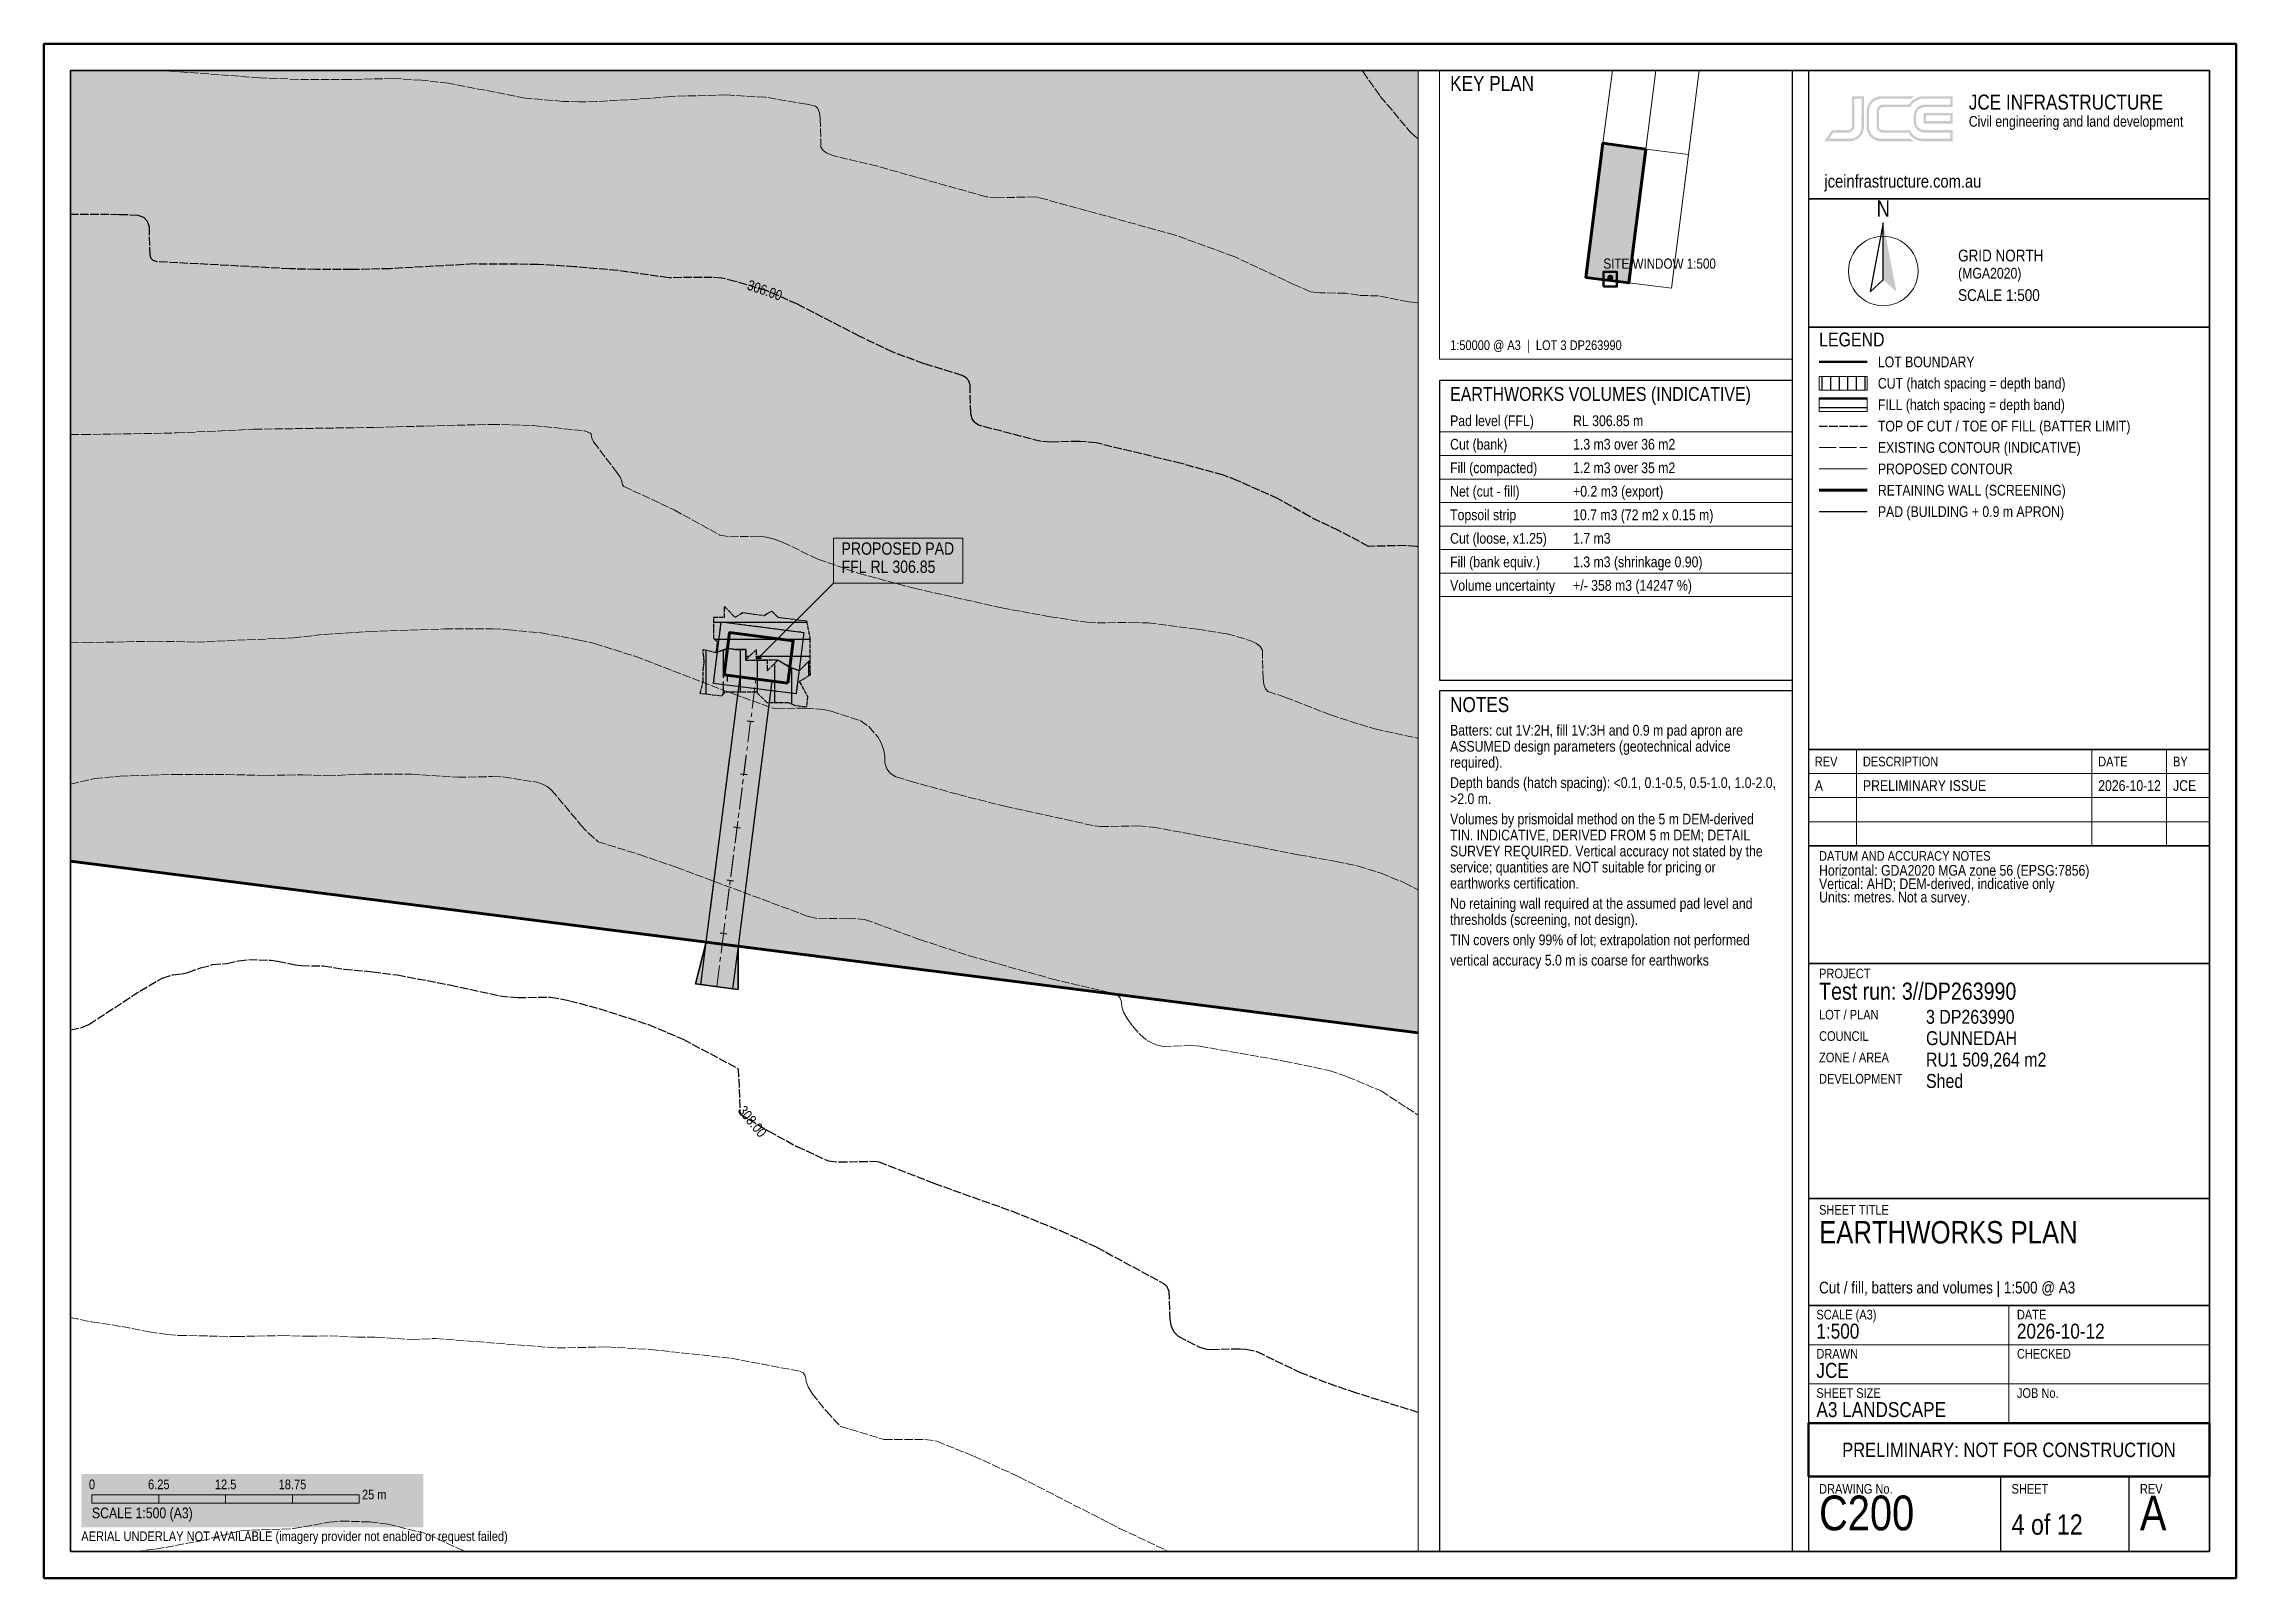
# Paper-space layout 'C200' of a CAD drawing. Header units: metres, sheet in millimetres. Extents: x 5 to 415, y 5 to 292.
# The model-space entities are those that its viewports show. They can reach past a viewport. Long polylines and large blocks are cut down to what shows.
import ezdxf
from ezdxf.enums import TextEntityAlignment as Align

# ---------------------------------------------------------------- set-up
doc = ezdxf.new("R2010")
doc.units = ezdxf.units.M
doc.header["$LTSCALE"] = 2.5
for name, pattern in [('CENTER', [5.08, 3.175, -0.635, 0.635, -0.635]), ('DASHED', [1.524, 1.27, -0.254]), ('DASHED2', [0.762, 0.635, -0.127])]:
    doc.linetypes.add(name, pattern=pattern)
for name, color, linetype, lineweight in [('A-BLDG-SLAB', 5, 'CONTINUOUS', 50), ('C-ANNO-CNTR', 8, 'CONTINUOUS', 13), ('C-ANNO-LOGO', 2, 'CONTINUOUS', 13), ('C-ANNO-NOTE', 7, 'CONTINUOUS', 18), ('C-ANNO-NRTH', 7, 'CONTINUOUS', 18), ('C-ANNO-STMP', 1, 'CONTINUOUS', 35), ('C-ANNO-TABL', 7, 'CONTINUOUS', 18), ('C-ANNO-TTLB', 7, 'CONTINUOUS', 25), ('C-ANNO-WNDW', 1, 'CONTINUOUS', 35), ('C-DRIV-CNTR', 6, 'CENTER', 18), ('C-DRIV-XOVR', 7, 'CONTINUOUS', 35), ('C-EART-BATR', 4, 'DASHED2', 25), ('C-EART-CUTT', 1, 'CONTINUOUS', 25), ('C-EART-FILL', 3, 'CONTINUOUS', 25), ('C-EART-PADD', 5, 'CONTINUOUS', 35), ('C-PROP-ADJN', 9, 'CONTINUOUS', 13), ('C-PROP-BDY', 3, 'CONTINUOUS', 50), ('C-TOPO-EXST', 8, 'DASHED', 13), ('C-TOPO-PROP', 6, 'CONTINUOUS', 18), ('C-WALL-RETN', 4, 'CONTINUOUS', 50)]:
    doc.layers.add(name, color=color, linetype=linetype, lineweight=lineweight)
doc.layers.add('C-ANNO-VPRT', color=7, linetype='CONTINUOUS', lineweight=13, plot=False)
doc.styles.add('ARIAL NARROW', font='arialn.ttf')

msp = doc.modelspace()

# ---------------------------------------------------------------- hatches: boundary and pattern name
at = {"layer": 'A-BLDG-SLAB', "true_color": 0x1a33b2}
for points in [[(227879.02, 6571856.14), (227878.38, 6571853.87), (227877.53, 6571851.68), (227876.46, 6571849.58), (227875.19, 6571847.59), (227873.73, 6571845.74), (227872.1, 6571844.04), (227870.31, 6571842.51), (227868.38, 6571841.16), (227866.33, 6571840.01), (227864.17, 6571839.07), (227861.93, 6571838.34), (227859.63, 6571837.83), (227857.29, 6571837.55), (227854.94, 6571837.5), (227852.59, 6571837.68), (227846.64, 6571838.44), (227844.32, 6571838.85), (227842.05, 6571839.49), (227839.86, 6571840.35), (227837.76, 6571841.42), (227835.77, 6571842.68), (227833.92, 6571844.14), (227832.22, 6571845.77), (227830.69, 6571847.56), (227829.34, 6571849.49), (227828.19, 6571851.55), (227827.25, 6571853.7), (227826.52, 6571855.94), (227826.01, 6571858.24), (227825.73, 6571860.58), (227825.68, 6571862.94), (227825.86, 6571865.28), (227826.37, 6571869.25), (227826.78, 6571871.57), (227827.42, 6571873.84), (227828.28, 6571876.03), (227829.34, 6571878.13), (227830.61, 6571880.12), (227832.07, 6571881.97), (227833.7, 6571883.67), (227835.49, 6571885.2), (227837.42, 6571886.55), (227839.47, 6571887.7), (227841.63, 6571888.64), (227843.87, 6571889.37), (227846.17, 6571889.88), (227848.51, 6571890.16), (227850.86, 6571890.21), (227853.21, 6571890.03), (227859.16, 6571889.27), (227861.48, 6571888.86), (227863.75, 6571888.22), (227865.94, 6571887.36), (227868.04, 6571886.29), (227870.03, 6571885.03), (227871.88, 6571883.57), (227873.58, 6571881.94), (227875.11, 6571880.15), (227876.46, 6571878.22), (227877.61, 6571876.16), (227878.56, 6571874.01), (227879.29, 6571871.77), (227879.79, 6571869.47), (227880.07, 6571867.13), (227880.12, 6571864.77), (227879.94, 6571862.43), (227879.43, 6571858.46)], [(227849.67, 6571862.25), (227850.18, 6571866.22), (227856.13, 6571865.46), (227855.62, 6571861.49)]]:
    msp.add_hatch(color=7, dxfattribs=at).paths.add_polyline_path(points)
at = {"layer": 'A-BLDG-SLAB', "true_color": 0xc7d6ff, "transparency": 33554623}
msp.add_hatch(color=7, dxfattribs=at).paths.add_polyline_path([(227849.67, 6571862.25), (227850.18, 6571866.22), (227856.13, 6571865.46), (227855.62, 6571861.49)])
msp.add_hatch(color=7, dxfattribs=at).paths.add_polyline_path([(227849.67, 6571862.25), (227850.18, 6571866.22), (227856.13, 6571865.46), (227855.62, 6571861.49)])
at = {"layer": 'C-DRIV-XOVR', "true_color": 0xdbdbdb, "transparency": 33554610}
for points in [[(227851.16, 6571862.06), (227854.14, 6571861.68), (227850.98, 6571836.88), (227850.47, 6571832.91), (227847.49, 6571833.29), (227848, 6571837.26)], [(227851.16, 6571862.06), (227854.14, 6571861.68), (227850.98, 6571836.88), (227850.47, 6571832.91), (227847.49, 6571833.29), (227848, 6571837.26)], [(227850.24, 6571854.81), (227853.26, 6571854.81), (227851.39, 6571840.11), (227848.36, 6571840.11)]]:
    msp.add_hatch(color=7, dxfattribs=at).paths.add_polyline_path(points)
at = {"layer": 'C-DRIV-XOVR', "true_color": 0xbfbfbf, "transparency": 33554572}
msp.add_hatch(color=7, dxfattribs=at).paths.add_polyline_path([(227850.97, 6571832.85), (227847, 6571833.36), (227848, 6571837.26), (227850.98, 6571836.88)])
msp.add_hatch(color=7, dxfattribs=at).paths.add_polyline_path([(227850.97, 6571832.85), (227847, 6571833.36), (227848, 6571837.26), (227850.98, 6571836.88)])
at = {"layer": 'C-EART-CUTT', "true_color": 0xd9261a}
h = msp.add_hatch(dxfattribs=at)
h.set_pattern_fill('ANSI31', scale=0.5039370079, angle=45)
h.paths.add_polyline_path([(227847.7, 6571862.65), (227847.81, 6571863.49), (227847.7, 6571864.65), (227848.93, 6571864.36), (227849.99, 6571864.73), (227850.7, 6571864.65), (227851.7, 6571864.65), (227851.7, 6571863.65), (227852.7, 6571863.65), (227853.7, 6571863.65), (227853.7, 6571862.65), (227854.7, 6571863.65), (227855.81, 6571862.98), (227856.7, 6571862.65), (227857.7, 6571863.65), (227857.7, 6571862.65), (227857.73, 6571862.23), (227856.7, 6571861.65), (227857.48, 6571860.25), (227857.36, 6571859.25), (227856.36, 6571859.38), (227855.7, 6571859.65), (227854.7, 6571859.65), (227853.7, 6571859.65), (227852.7, 6571860.65), (227851.7, 6571860.65), (227850.7, 6571860.65), (227849.7, 6571860.65), (227849.42, 6571860.27), (227848.43, 6571860.39), (227847.44, 6571860.52), (227847.7, 6571861.65)])
h.paths.add_polyline_path([(227850.7, 6571861.65), (227850.17, 6571862.19), (227848.7, 6571861.65), (227849.7, 6571861.65)], flags=16)
h = msp.add_hatch(dxfattribs=at)
h.set_pattern_fill('ANSI31', scale=0.3779527559, angle=45)
h.paths.add_polyline_path([(227850.17, 6571862.19), (227850.7, 6571861.65), (227849.7, 6571861.65), (227848.7, 6571861.65)])
at = {"layer": 'C-EART-FILL', "true_color": 0x1a9933}
h = msp.add_hatch(dxfattribs=at)
h.set_pattern_fill('ANSI31', scale=0.5039370079, angle=-45)
h.paths.add_polyline_path([(227848.7, 6571867.65), (227849.7, 6571867.65), (227849.7, 6571868.65), (227850.7, 6571867.65), (227851.42, 6571868.08), (227852.41, 6571867.95), (227853.41, 6571867.82), (227854.12, 6571868.23), (227854.7, 6571867.65), (227855.39, 6571867.57), (227856.38, 6571867.44), (227857.37, 6571867.32), (227857.7, 6571865.65), (227857.7, 6571864.65), (227857.7, 6571863.65), (227856.7, 6571862.65), (227855.81, 6571862.98), (227854.7, 6571863.65), (227853.7, 6571863.65), (227852.7, 6571863.65), (227852.7, 6571864.65), (227851.7, 6571863.65), (227851.7, 6571864.65), (227850.7, 6571864.65), (227849.99, 6571864.73), (227848.93, 6571864.36), (227849.06, 6571865.35), (227848.7, 6571865.65), (227848.7, 6571866.65)])
at = {"layer": 'C-PROP-BDY', "true_color": 0xffe633, "transparency": 33554521}
msp.add_hatch(color=7, dxfattribs=at).paths.add_polyline_path([(228025.27, 6571814.67), (227673.7, 6571859.47), (227625.75, 6571865.58), (227784.61, 6573120), (228184.96, 6573064.69)])
at = {"layer": 'C-PROP-BDY', "true_color": 0xe6f5e0}
msp.add_hatch(color=7, dxfattribs=at).paths.add_polyline_path([(228025.27, 6571814.67), (227673.7, 6571859.47), (227625.75, 6571865.58), (227784.61, 6573120), (228184.96, 6573064.69)])

# ---------------------------------------------------------------- linework, layer by layer
at = {"layer": 'A-BLDG-SLAB', "lineweight": 60, "true_color": 0x14339e}
msp.add_lwpolyline([(227855.62, 6571861.49), (227849.67, 6571862.25), (227850.18, 6571866.22), (227856.13, 6571865.46)], close=True, dxfattribs=at)
at = {"layer": 'C-DRIV-CNTR', "lineweight": 13}
for points in [[(227848.98, 6571833.1), (227849.49, 6571837.07), (227852.65, 6571861.87)], [(227849.9, 6571840.31), (227851.72, 6571854.61)]]:
    msp.add_lwpolyline(points, dxfattribs=at)
at = {"layer": 'C-DRIV-CNTR', "linetype": 'CONTINUOUS', "lineweight": 25}
for points in [[(227852.46, 6571857.86), (227851.83, 6571857.94)], [(227851.83, 6571852.9), (227851.19, 6571852.98)], [(227851.2, 6571847.94), (227850.56, 6571848.02)], [(227850.56, 6571842.98), (227849.93, 6571843.06)], [(227849.93, 6571838.02), (227849.3, 6571838.1)], [(227849.3, 6571833.06), (227848.67, 6571833.14)]]:
    msp.add_lwpolyline(points, dxfattribs=at)
at = {"layer": 'C-DRIV-XOVR', "lineweight": 30}
msp.add_lwpolyline([(227848, 6571837.26), (227851.16, 6571862.06), (227854.14, 6571861.68), (227850.98, 6571836.88), (227850.47, 6571832.91), (227847.49, 6571833.29)], close=True, dxfattribs=at)
for points in [[(227848.39, 6571840.31), (227850.21, 6571854.61)], [(227853.23, 6571854.61), (227851.41, 6571840.31)]]:
    msp.add_lwpolyline(points, dxfattribs=at)
at = {"layer": 'C-DRIV-XOVR', "lineweight": 35}
msp.add_lwpolyline([(227850.98, 6571836.88), (227848, 6571837.26), (227847, 6571833.36), (227850.97, 6571832.85)], close=True, dxfattribs=at)
at = {"layer": 'C-EART-BATR', "lineweight": 25}
for points in [[(227848.7, 6571866.65), (227848.7, 6571867.65), (227849.7, 6571867.65), (227849.7, 6571868.65), (227850.7, 6571867.65), (227851.42, 6571868.08), (227852.41, 6571867.95), (227853.41, 6571867.82), (227854.12, 6571868.23), (227854.7, 6571867.65), (227855.39, 6571867.57), (227856.38, 6571867.44), (227857.37, 6571867.32), (227857.7, 6571865.65), (227857.7, 6571864.65), (227857.7, 6571863.65), (227856.7, 6571862.65), (227855.81, 6571862.98), (227854.7, 6571863.65), (227853.7, 6571863.65), (227852.7, 6571863.65), (227852.7, 6571864.65), (227851.7, 6571863.65), (227851.7, 6571864.65), (227850.7, 6571864.65), (227849.99, 6571864.73), (227848.93, 6571864.36), (227849.06, 6571865.35), (227848.7, 6571865.65)], [(227847.7, 6571862.65), (227847.81, 6571863.49), (227847.7, 6571864.65), (227848.93, 6571864.36), (227849.99, 6571864.73), (227850.7, 6571864.65), (227851.7, 6571864.65), (227851.7, 6571863.65), (227852.7, 6571863.65), (227853.7, 6571863.65), (227853.7, 6571862.65), (227854.7, 6571863.65), (227855.81, 6571862.98), (227856.7, 6571862.65), (227857.7, 6571863.65), (227857.7, 6571862.65), (227857.73, 6571862.23), (227856.7, 6571861.65), (227857.48, 6571860.25), (227857.36, 6571859.25), (227856.36, 6571859.38), (227855.7, 6571859.65), (227854.7, 6571859.65), (227853.7, 6571859.65), (227852.7, 6571860.65), (227851.7, 6571860.65), (227850.7, 6571860.65), (227849.7, 6571860.65), (227849.42, 6571860.27), (227848.43, 6571860.39), (227847.44, 6571860.52), (227847.7, 6571861.65)]]:
    msp.add_lwpolyline(points, close=True, dxfattribs=at)
at = {"layer": 'C-EART-PADD', "linetype": 'DASHED2', "lineweight": 20, "true_color": 0x14339e}
msp.add_lwpolyline([(227856.4, 6571860.49), (227848.67, 6571861.47), (227849.4, 6571867.22), (227857.14, 6571866.24)], close=True, dxfattribs=at)
at = {"layer": 'C-EART-PADD', "lineweight": 30, "true_color": 0x14339e}
msp.add_lwpolyline([(227856.4, 6571860.49), (227848.67, 6571861.47), (227849.4, 6571867.22), (227857.14, 6571866.24)], close=True, dxfattribs=at)
at = {"layer": 'C-PROP-ADJN', "lineweight": 9, "true_color": 0x737373}
for points in [[(227891.49, 6573950.14), (227784.61, 6573120), (228184.96, 6573064.69), (228298.08, 6573950.14)], [(228298.08, 6573950.14), (228184.96, 6573064.69), (228584.43, 6573013.67), (228704.04, 6573950.14)]]:
    msp.add_lwpolyline(points, dxfattribs=at)
at = {"layer": 'C-PROP-ADJN', "lineweight": 9, "true_color": 0x4c4c4c}
for points in [[(227882.02, 6573876.61), (227784.61, 6573120), (228184.96, 6573064.69), (228288.69, 6573876.61)], [(228288.69, 6573876.61), (228184.96, 6573064.69), (228584.43, 6573013.67), (228694.65, 6573876.61)]]:
    msp.add_lwpolyline(points, dxfattribs=at)
msp.add_lwpolyline([(228584.43, 6573013.67), (228184.96, 6573064.69), (228025.27, 6571814.67), (228424.78, 6571763.77)], close=True, dxfattribs=at)
at = {"layer": 'C-PROP-BDY', "lineweight": 60}
msp.add_lwpolyline([(228184.96, 6573064.69), (227784.61, 6573120), (227625.75, 6571865.58), (227673.7, 6571859.47), (228025.27, 6571814.67)], close=True, dxfattribs=at)
at = {"layer": 'C-PROP-BDY', "lineweight": 35}
msp.add_lwpolyline([(228184.96, 6573064.69), (227784.61, 6573120), (227625.75, 6571865.58), (227673.7, 6571859.47), (228025.27, 6571814.67)], close=True, dxfattribs=at)
at = {"layer": 'C-PROP-BDY', "lineweight": 50}
for points in [[(227787.06, 6571845.03), (227916.06, 6571828.59)], [(227824.77, 6571840.22), (227876.37, 6571833.65)]]:
    msp.add_lwpolyline(points, dxfattribs=at)
at = {"layer": 'C-TOPO-EXST', "lineweight": 13, "true_color": 0x808080}
for points in [[(227916.06, 6571897.05), (227914.51, 6571897.06), (227913.66, 6571897.15), (227910.87, 6571897.7), (227909.03, 6571897.76), (227907.8, 6571897.96), (227905.36, 6571897.99), (227904.5, 6571898.1), (227903.02, 6571898.74), (227897.37, 6571901.38), (227891.87, 6571903.39), (227879.09, 6571906.91), (227878.76, 6571906.96), (227875.27, 6571906.89), (227874.16, 6571906.98), (227864, 6571909.83), (227859.83, 6571910.84), (227859.28, 6571911.05), (227858.92, 6571911.31), (227858.73, 6571911.62), (227858.66, 6571914.29), (227858.58, 6571914.84), (227858.43, 6571915.23), (227858.21, 6571915.46), (227857.38, 6571915.64), (227853.52, 6571916.29), (227849.9, 6571916.5), (227844.76, 6571916.37), (227842.57, 6571916.17), (227837.73, 6571915.88), (227836.14, 6571915.85), (227834.61, 6571915.9), (227831.06, 6571916.2), (227823.91, 6571917.6), (227821.39, 6571917.88), (227818.7, 6571918.04), (227814.65, 6571917.95), (227809.84, 6571917.96), (227806.23, 6571918.1), (227793.09, 6571919.1), (227787.21, 6571919.43)], [(227903.39, 6571920.28), (227904.1, 6571919.88), (227904.51, 6571919.75), (227907.43, 6571919.79), (227908.16, 6571919.61), (227908.83, 6571919.23), (227909.42, 6571918.65), (227911.03, 6571916.37), (227913.83, 6571913.05), (227914.26, 6571912.64), (227915.48, 6571911.64), (227916.06, 6571911.25)], [(227787.06, 6571884.74), (227789.66, 6571884.73), (227798.47, 6571884.89), (227805.71, 6571885.23), (227817.06, 6571885.41), (227827.89, 6571885.69), (227831.83, 6571885.58), (227836.62, 6571885.08), (227837.17, 6571884.88), (227837.25, 6571884.76), (227837.29, 6571884.41), (227837.47, 6571884.05), (227839.58, 6571881.28), (227839.94, 6571880.76), (227840.12, 6571880.39), (227840.18, 6571880.02), (227840.28, 6571879.89), (227845, 6571877.69), (227849.27, 6571875.34), (227850.21, 6571875.17), (227852.9, 6571875.23), (227853.62, 6571875.15), (227854.37, 6571874.96), (227855.14, 6571874.67), (227858.43, 6571873.09), (227862.22, 6571871.77), (227867.44, 6571870.36), (227875.63, 6571868.53), (227880.15, 6571867.7), (227883.6, 6571867.18), (227884.56, 6571867.12), (227887.79, 6571867.18), (227889.33, 6571867.12), (227893.97, 6571866.53), (227896.67, 6571866.1), (227897.59, 6571865.86), (227898.91, 6571865.46), (227899.45, 6571865.2), (227899.81, 6571864.91), (227900, 6571864.58), (227900.07, 6571861.91), (227900.15, 6571861.36), (227900.29, 6571860.96), (227900.5, 6571860.72), (227902.11, 6571860.18), (227906.37, 6571858.51), (227910.52, 6571857.2), (227914.5, 6571856.35), (227916.06, 6571856.38)], [(227787.06, 6571865.35), (227789.94, 6571865.27), (227796.53, 6571865.41), (227800.32, 6571865.33), (227809.4, 6571865.73), (227812.3, 6571866.05), (227816.49, 6571866.31), (227823.54, 6571866.56), (227828.01, 6571866.57), (227829.5, 6571866.48), (227832.57, 6571866.19), (227836.12, 6571865.52), (227837.54, 6571865.2), (227841.33, 6571864), (227850.51, 6571860.49), (227854.1, 6571859.19), (227854.58, 6571859.09), (227857.26, 6571859.16), (227858.93, 6571859.02), (227859.68, 6571858.86), (227862.38, 6571857.99), (227863.19, 6571857.43), (227864.03, 6571856.47), (227864.35, 6571855.91), (227864.57, 6571855.31), (227864.69, 6571854.68), (227864.71, 6571854.02), (227864.89, 6571853.48), (227865.23, 6571853.04), (227865.74, 6571852.73), (227867.07, 6571852.33), (227871.58, 6571851.07), (227875.93, 6571849.97), (227884.36, 6571848.13), (227884.86, 6571848.07), (227888.39, 6571848.13), (227889.75, 6571848.03), (227899.78, 6571846.16), (227903.39, 6571845.43), (227906.89, 6571844.82), (227908.96, 6571844.38), (227911.12, 6571843.72), (227913.29, 6571842.81), (227915.29, 6571841.8)], [(227787.06, 6571851.76), (227787.94, 6571851.88), (227790.8, 6571852.57), (227793.19, 6571852.78), (227798.28, 6571852.95), (227803.13, 6571852.94), (227806.88, 6571852.85), (227810.28, 6571852.92), (227812.54, 6571852.82), (227815.97, 6571852.98), (227820.45, 6571852.98), (227824.77, 6571852.68), (227827.99, 6571852.75), (227828.99, 6571852.71), (227832.17, 6571852.22), (227832.69, 6571852.05), (227833.14, 6571851.82), (227833.51, 6571851.52), (227836.28, 6571848.22), (227836.95, 6571847.48), (227837.88, 6571846.66), (227841.77, 6571845.45), (227845.19, 6571844.27), (227857.57, 6571839.66), (227858.51, 6571839.44), (227861.19, 6571839.51), (227862.81, 6571839.39), (227867.94, 6571837.52), (227872.59, 6571835.99), (227880.28, 6571833.84), (227886.17, 6571832.45), (227886.5, 6571832.27), (227886.72, 6571832.01), (227886.84, 6571831.67), (227886.85, 6571831.24), (227887.02, 6571830.72), (227887.36, 6571830.12), (227887.86, 6571829.43), (227888.53, 6571828.65), (227889.22, 6571828.07), (227889.95, 6571827.7), (227890.72, 6571827.52), (227893.4, 6571827.59), (227894.16, 6571827.53), (227902.03, 6571826.14), (227906.25, 6571825.26), (227907.91, 6571824.68), (227911.1, 6571823.35), (227916.06, 6571820.11)], [(227787.19, 6571802.45), (227790.55, 6571801.74), (227792.44, 6571801.48), (227795.9, 6571800.82), (227797.58, 6571800.57), (227798.66, 6571800.48), (227804.06, 6571800.38), (227808.3, 6571800.46), (227810.86, 6571800.41), (227812.77, 6571800.44), (227815.34, 6571800.31), (227817.14, 6571800.33), (227820.43, 6571800.08), (227822.68, 6571800.2), (227834.06, 6571799.31), (227838.72, 6571799.41), (227842.82, 6571799.17), (227850.32, 6571798.35), (227856.79, 6571797.12), (227857.05, 6571796.98), (227857.23, 6571796.78), (227857.32, 6571796.5), (227857.33, 6571796.16), (227857.53, 6571795.68), (227857.91, 6571795.06), (227859.23, 6571793.39), (227860.53, 6571791.99), (227864.62, 6571790.75), (227868.44, 6571790.76), (227869.55, 6571790.59), (227872.99, 6571789.2), (227877.24, 6571787.26), (227886.64, 6571782.44), (227891.01, 6571780.38), (227894.85, 6571778.79)], [(227787.25, 6571779.57), (227791.13, 6571779.87), (227796.5, 6571780.49), (227800.77, 6571781.28), (227804.52, 6571782.22), (227809.39, 6571782.41), (227812.78, 6571783.02), (227813.84, 6571783.12), (227816.53, 6571783.04), (227818.25, 6571782.83), (227821.96, 6571781.9), (227828.63, 6571778.78)]]:
    msp.add_lwpolyline(points, dxfattribs=at)
at = {"layer": 'C-TOPO-EXST', "lineweight": 30, "true_color": 0x808080}
for points in [[(227916.06, 6571873.72), (227914.41, 6571874.26), (227913.41, 6571874.35), (227909.93, 6571874.28), (227907.13, 6571875.77), (227904.4, 6571877.07), (227901.49, 6571878.73), (227897.7, 6571880.42), (227896.36, 6571880.94), (227892.42, 6571882.03), (227884.47, 6571883.96), (227882.9, 6571884.1), (227880.22, 6571884.03), (227879.32, 6571884.09), (227873.45, 6571885.61), (227873.1, 6571885.85), (227872.86, 6571886.21), (227872.73, 6571886.69), (227872.67, 6571889.36), (227872.54, 6571889.75), (227872.29, 6571890.05), (227871.93, 6571890.27), (227868.38, 6571891.36), (227865.45, 6571892.44), (227862.31, 6571893.95), (227856.52, 6571896.94), (227853.62, 6571898.2), (227850.72, 6571899.06), (227849.47, 6571899.37), (227848.56, 6571899.44), (227844.49, 6571899.4), (227839.72, 6571900.08), (227835.7, 6571900.43), (227832.29, 6571900.65), (227826.3, 6571900.69), (227818.44, 6571900.25), (227814.8, 6571900.16), (227811.5, 6571900.17), (227809.05, 6571900.24), (227796.55, 6571900.91), (227796.28, 6571901.01), (227796.09, 6571901.19), (227796, 6571901.47), (227795.93, 6571904.13), (227795.75, 6571904.67), (227795.4, 6571905.04), (227794.89, 6571905.24), (227793.1, 6571905.3), (227788.62, 6571905.32), (227787.06, 6571905.28)], [(227787.06, 6571828.84), (227788.4, 6571829.04), (227789.6, 6571829.28), (227790.27, 6571829.57), (227795.05, 6571832.69), (227797.13, 6571833.91), (227798.13, 6571834.22), (227799, 6571834.3), (227799.52, 6571834.43), (227800.72, 6571834.85), (227801.83, 6571835.16), (227803.17, 6571835.27), (227804.27, 6571835.52), (227805.24, 6571835.64), (227807.29, 6571835.58), (227807.92, 6571835.5), (227809.58, 6571835.13), (227810.12, 6571835.07), (227812.2, 6571835.04), (227814.13, 6571834.73), (227816.79, 6571834.5), (227819.09, 6571834.2), (227824.03, 6571833.26), (227828.7, 6571832.24), (227830.38, 6571832.08), (227833.43, 6571832.13), (227835.2, 6571831.79), (227837.97, 6571831.05), (227842.6, 6571829.56), (227845.84, 6571828.18), (227851, 6571825.43), (227851.16, 6571821.19), (227853.8, 6571819.62), (227856.46, 6571818.16), (227859.41, 6571816.81), (227860.4, 6571816.71), (227863.87, 6571816.77), (227864.13, 6571816.72), (227869.28, 6571814.72), (227876.55, 6571812.12), (227881.15, 6571810.27), (227884.5, 6571808.74), (227890.82, 6571805.31), (227891.04, 6571805.11), (227891.27, 6571804.63), (227891.34, 6571801.96), (227891.48, 6571801.31), (227891.75, 6571800.79), (227892.14, 6571800.41), (227894.12, 6571799.38), (227894.8, 6571799.2), (227895.19, 6571799.17), (227897.87, 6571799.24), (227898.46, 6571799.2), (227899.49, 6571798.97), (227903.48, 6571797.05), (227906.19, 6571796.01), (227908.33, 6571795.26), (227916.06, 6571792.83)]]:
    msp.add_lwpolyline(points, dxfattribs=at)

psp = doc.layouts.new('C200')

# ---------------------------------------------------------------- hatches: boundary and pattern name
at = {"layer": 'C-ANNO-LOGO', "true_color": 0xc79929}
h = psp.add_hatch(color=7, dxfattribs=at)
h.paths.add_polyline_path([(345.37, 282.21), (343.18, 282.21), (343.18, 276.57), (343.12, 276.31), (342.96, 276.08), (342.68, 275.9), (342.43, 275.85), (340.09, 275.86), (339.88, 275.84), (339.43, 275.86), (338.08, 273.92), (338.02, 273.79), (342.91, 273.78), (343.14, 273.81), (343.49, 273.89), (344.02, 274.11), (344.42, 274.38), (344.68, 274.64), (344.94, 274.95), (345.18, 275.38), (345.28, 275.7), (345.38, 276.15)])
h.paths.add_polyline_path([(344.92, 281.76), (344.95, 281.7), (344.92, 276.05), (344.76, 275.53), (344.47, 275.07), (344.11, 274.71), (343.76, 274.49), (343.43, 274.35), (343.03, 274.26), (342.68, 274.24), (342.32, 274.26), (342.04, 274.24), (338.88, 274.25), (338.87, 274.28), (339.65, 275.39), (342.56, 275.39), (342.97, 275.53), (343.19, 275.69), (343.36, 275.87), (343.49, 276.09), (343.59, 276.39), (343.6, 281.73), (343.63, 281.76)], flags=16)
psp.add_hatch(color=7, dxfattribs=at).paths.add_polyline_path([(346.68, 281.33), (346.34, 280.89), (346.16, 280.55), (346.02, 280.18), (345.94, 279.82), (345.92, 279.59), (345.92, 276.15), (346.02, 275.66), (346.21, 275.19), (346.49, 274.76), (346.76, 274.48), (347.07, 274.23), (347.45, 274.02), (347.78, 273.89), (348.19, 273.81), (348.48, 273.78), (354.69, 273.79), (354.67, 273.84), (354.4, 273.99), (354.08, 274.25), (348.52, 274.24), (348.15, 274.29), (347.69, 274.42), (347.23, 274.68), (346.87, 275.01), (346.65, 275.3), (346.48, 275.63), (346.36, 276.16), (346.36, 279.65), (346.39, 279.89), (346.53, 280.31), (346.71, 280.65), (346.86, 280.87), (347.18, 281.18), (347.47, 281.39), (347.99, 281.64), (348.48, 281.75), (349.01, 281.76), (354.24, 281.75), (354.67, 282.07), (354.85, 282.16), (354.86, 282.21), (348.44, 282.21), (348.09, 282.14), (347.58, 281.96), (347.07, 281.68)])
h = psp.add_hatch(color=7, dxfattribs=at)
h.paths.add_polyline_path([(361.99, 282.19), (356.38, 282.21), (356.16, 282.18), (355.84, 282.12), (355.35, 281.96), (354.82, 281.68), (354.49, 281.44), (354.19, 281.14), (353.82, 280.66), (353.39, 280.64), (348.98, 280.65), (348.8, 280.64), (348.54, 280.55), (348.23, 280.37), (348.03, 280.17), (347.86, 279.89), (347.79, 279.65), (347.79, 276.36), (347.88, 276.07), (348.01, 275.86), (348.18, 275.67), (348.37, 275.53), (348.75, 275.39), (353.74, 275.37), (354.12, 274.82), (354.53, 274.43), (355.03, 274.11), (355.32, 273.98), (355.79, 273.85), (356.33, 273.78), (361.98, 273.79), (361.99, 275.84), (361.96, 275.86), (356.59, 275.86), (356.17, 275.96), (355.74, 276.19), (355.43, 276.5), (355.24, 276.84), (355.18, 277.02), (355.14, 277.23), (355.14, 278.72), (355.23, 279.11), (355.37, 279.38), (355.53, 279.61), (355.69, 279.77), (355.95, 279.95), (356.23, 280.09), (356.44, 280.15), (356.77, 280.19), (361.99, 280.19)])
h.paths.add_polyline_path([(361.56, 281.73), (361.56, 280.67), (361.54, 280.65), (356.56, 280.64), (355.99, 280.48), (355.52, 280.21), (355.14, 279.84), (354.96, 279.57), (354.8, 279.23), (354.74, 279.02), (354.69, 278.71), (354.69, 277.35), (354.74, 276.98), (354.8, 276.78), (354.96, 276.43), (355.15, 276.15), (355.42, 275.88), (355.73, 275.66), (356.08, 275.5), (356.56, 275.39), (361.49, 275.41), (361.56, 275.36), (361.56, 274.28), (361.53, 274.25), (356.66, 274.26), (356.6, 274.24), (356.13, 274.26), (355.47, 274.42), (355.06, 274.62), (354.75, 274.83), (354.29, 275.3), (354.19, 275.45), (353.99, 275.85), (348.89, 275.85), (348.66, 275.9), (348.49, 275.99), (348.35, 276.13), (348.25, 276.3), (348.22, 276.47), (348.23, 279.61), (348.28, 279.77), (348.41, 279.94), (348.68, 280.13), (348.98, 280.19), (354.05, 280.19), (354.09, 280.22), (354.22, 280.46), (354.41, 280.72), (354.78, 281.09), (354.97, 281.24), (355.29, 281.44), (355.55, 281.55), (355.93, 281.68), (356.34, 281.75), (361.54, 281.76)], flags=16)
h = psp.add_hatch(color=7, dxfattribs=at)
h.paths.add_polyline_path([(356.58, 279.08), (356.57, 277.13), (356.61, 277.09), (361.62, 277.08), (361.99, 277.1), (361.99, 279.09)])
h.paths.add_polyline_path([(357.01, 278.61), (357.08, 278.65), (361.54, 278.64), (361.56, 278.62), (361.56, 277.56), (361.54, 277.54), (357.04, 277.54), (357.01, 277.61)], flags=16)
at = {"layer": 'C-ANNO-NOTE', "true_color": 0xffffff, "transparency": 33554656}
psp.add_hatch(color=7, dxfattribs=at).paths.add_polyline_path([(152.67, 191.14), (176.89, 191.14), (176.89, 199.54), (152.67, 199.54)])
at = {"layer": 'C-ANNO-NRTH', "true_color": 0x000000}
for points in [[(349, 258.5), (351.47, 245.6), (349, 247.88)], [(14, 20.6), (26.5, 20.6), (26.5, 19), (14, 19)], [(39, 20.6), (51.5, 20.6), (51.5, 19), (39, 19)]]:
    psp.add_hatch(color=7, dxfattribs=at).paths.add_polyline_path(points)
at = {"layer": 'C-ANNO-NRTH', "true_color": 0xffffff, "transparency": 33554636}
psp.add_hatch(color=7, dxfattribs=at).paths.add_polyline_path([(12, 24.5), (76, 24.5), (76, 14.5), (12, 14.5)])
at = {"layer": 'C-EART-CUTT', "true_color": 0xd9261a}
h = psp.add_hatch(dxfattribs=at)
h.set_pattern_fill('ANSI31', scale=0.503937, angle=45)
h.paths.add_polyline_path([(337, 227.2), (346, 227.2), (346, 229.8), (337, 229.8)])
at = {"layer": 'C-EART-FILL', "true_color": 0x1a9933}
h = psp.add_hatch(dxfattribs=at)
h.set_pattern_fill('ANSI31', scale=0.503937, angle=-45)
h.paths.add_polyline_path([(337, 223.2), (346, 223.2), (346, 225.8), (337, 225.8)])

# ---------------------------------------------------------------- linework, layer by layer
at = {"layer": 'C-ANNO-NRTH', "lineweight": 25}
psp.add_lwpolyline([(349, 258.5), (346.53, 245.6), (349, 247.88)], close=True, dxfattribs=at)
at = {"layer": 'C-ANNO-NRTH', "lineweight": 18}
for points in [[(345.04, 254.66), (344.4, 254.1)], [(345.75, 255.13), (345.04, 254.66)], [(346.51, 255.51), (345.75, 255.13)], [(347.32, 255.78), (346.51, 255.51)], [(348.15, 255.94), (347.32, 255.78)], [(349, 256), (348.15, 255.94)], [(349.85, 255.94), (349, 256)], [(350.68, 255.78), (349.85, 255.94)], [(351.49, 255.51), (350.68, 255.78)], [(352.25, 255.13), (351.49, 255.51)], [(352.96, 254.66), (352.25, 255.13)], [(353.6, 254.1), (352.96, 254.66)], [(342.56, 250.35), (342.5, 249.5)], [(342.72, 251.18), (342.56, 250.35)], [(342.99, 251.99), (342.72, 251.18)], [(343.37, 252.75), (342.99, 251.99)], [(343.84, 253.46), (343.37, 252.75)], [(344.4, 254.1), (343.84, 253.46)], [(354.16, 253.46), (353.6, 254.1)], [(354.63, 252.75), (354.16, 253.46)], [(355.01, 251.99), (354.63, 252.75)], [(355.28, 251.18), (355.01, 251.99)], [(355.44, 250.35), (355.28, 251.18)], [(355.5, 249.5), (355.44, 250.35)], [(342.5, 249.5), (342.56, 248.65)], [(342.56, 248.65), (342.72, 247.82)], [(342.72, 247.82), (342.99, 247.01)], [(342.99, 247.01), (343.37, 246.25)], [(343.37, 246.25), (343.84, 245.54)], [(354.16, 245.54), (354.63, 246.25)], [(354.63, 246.25), (355.01, 247.01)], [(355.01, 247.01), (355.28, 247.82)], [(355.28, 247.82), (355.44, 248.65)], [(355.44, 248.65), (355.5, 249.5)], [(343.84, 245.54), (344.4, 244.9)], [(344.4, 244.9), (345.04, 244.34)], [(345.04, 244.34), (345.75, 243.87)], [(345.75, 243.87), (346.51, 243.49)], [(346.51, 243.49), (347.32, 243.22)], [(347.32, 243.22), (348.15, 243.06)], [(348.15, 243.06), (349, 243)], [(349, 243), (349.85, 243.06)], [(349.85, 243.06), (350.68, 243.22)], [(350.68, 243.22), (351.49, 243.49)], [(351.49, 243.49), (352.25, 243.87)], [(352.25, 243.87), (352.96, 244.34)], [(352.96, 244.34), (353.6, 244.9)], [(353.6, 244.9), (354.16, 245.54)]]:
    psp.add_lwpolyline(points, dxfattribs=at)
for points in [[(14, 19), (26.5, 19), (26.5, 20.6), (14, 20.6)], [(26.5, 19), (39, 19), (39, 20.6), (26.5, 20.6)], [(39, 19), (51.5, 19), (51.5, 20.6), (39, 20.6)], [(51.5, 19), (64, 19), (64, 20.6), (51.5, 20.6)]]:
    psp.add_lwpolyline(points, close=True, dxfattribs=at)
at = {"layer": 'C-ANNO-STMP', "lineweight": 50, "true_color": 0xb81a1a}
psp.add_lwpolyline([(335, 24), (410, 24), (410, 34), (335, 34)], close=True, dxfattribs=at)
at = {"layer": 'C-ANNO-TABL', "lineweight": 25}
for points in [[(266, 173), (332, 173), (332, 229), (266, 229)], [(266, 10), (332, 10), (332, 171), (266, 171)]]:
    psp.add_lwpolyline(points, close=True, dxfattribs=at)
at = {"layer": 'C-ANNO-TABL', "lineweight": 9}
for points in [[(266, 219.4), (332, 219.4)], [(266, 215), (332, 215)], [(266, 210.6), (332, 210.6)], [(266, 206.2), (332, 206.2)], [(266, 201.8), (332, 201.8)], [(266, 197.4), (332, 197.4)], [(266, 193), (332, 193)], [(266, 188.6), (332, 188.6)]]:
    psp.add_lwpolyline(points, dxfattribs=at)
at = {"layer": 'C-ANNO-TABL', "lineweight": 13}
for points in [[(344, 142), (344, 160)], [(388, 142), (388, 160)], [(402, 142), (402, 160)], [(335, 155.5), (410, 155.5)], [(335, 151), (410, 151)], [(335, 146.5), (410, 146.5)]]:
    psp.add_lwpolyline(points, dxfattribs=at)
at = {"layer": 'C-ANNO-TTLB', "lineweight": 50}
psp.add_lwpolyline([(5, 5), (415, 5), (415, 292), (5, 292)], close=True, dxfattribs=at)
at = {"layer": 'C-ANNO-TTLB', "lineweight": 35}
psp.add_lwpolyline([(10, 10), (410, 10), (410, 287), (10, 287)], close=True, dxfattribs=at)
at = {"layer": 'C-ANNO-TTLB', "lineweight": 25}
for points in [[(10, 10), (332, 10), (332, 287), (10, 287)], [(335, 263), (410, 263), (410, 287), (335, 287)], [(335, 239), (410, 239), (410, 263), (335, 263)], [(335, 160), (410, 160), (410, 239), (335, 239)], [(335, 142), (410, 142), (410, 160), (335, 160)], [(335, 120), (410, 120), (410, 142), (335, 142)], [(335, 76), (410, 76), (410, 120), (335, 120)], [(335, 56), (410, 56), (410, 76), (335, 76)], [(335, 34), (410, 34), (410, 56), (335, 56)], [(335, 10), (410, 10), (410, 24), (335, 24)]]:
    psp.add_lwpolyline(points, close=True, dxfattribs=at)
at = {"layer": 'C-ANNO-TTLB', "lineweight": 18}
for points in [[(372.5, 34), (372.5, 56)], [(335, 48.67), (410, 48.67)], [(335, 41.33), (410, 41.33)]]:
    psp.add_lwpolyline(points, dxfattribs=at)
at = {"layer": 'C-ANNO-TTLB', "lineweight": 25}
for points in [[(371, 10), (371, 24)], [(395, 10), (395, 24)]]:
    psp.add_lwpolyline(points, dxfattribs=at)
at = {"layer": 'C-ANNO-WNDW', "lineweight": 50}
psp.add_lwpolyline([(296.66, 246.6), (299.18, 246.6), (299.18, 249.37), (296.66, 249.37)], close=True, dxfattribs=at)
at = {"layer": 'C-EART-BATR', "linetype": 'DASHED2', "lineweight": 25, "true_color": 0x0000cc}
psp.add_lwpolyline([(337, 220.5), (346, 220.5)], dxfattribs=at)
at = {"layer": 'C-EART-CUTT', "lineweight": 18, "true_color": 0xcc1a1a}
psp.add_lwpolyline([(337, 227.2), (346, 227.2), (346, 229.8), (337, 229.8)], close=True, dxfattribs=at)
at = {"layer": 'C-EART-FILL', "lineweight": 18, "true_color": 0x008033}
psp.add_lwpolyline([(337, 223.2), (346, 223.2), (346, 225.8), (337, 225.8)], close=True, dxfattribs=at)
at = {"layer": 'C-EART-PADD', "lineweight": 30, "true_color": 0x14339e}
psp.add_lwpolyline([(337, 204.5), (346, 204.5)], dxfattribs=at)
at = {"layer": 'C-EART-PADD', "lineweight": 13}
psp.add_lwpolyline([(152.67, 191.14), (176.89, 191.14), (176.89, 199.54), (152.67, 199.54)], close=True, dxfattribs=at)
at = {"layer": 'C-EART-PADD', "lineweight": 15}
psp.add_lwpolyline([(138.67, 177.14), (152.67, 191.14)], dxfattribs=at)
at = {"layer": 'C-EART-PADD', "lineweight": 50}
psp.add_lwpolyline([(138.17, 177.14), (139.17, 177.14)], dxfattribs=at)
at = {"layer": 'C-PROP-BDY', "lineweight": 50, "true_color": 0x00801a}
psp.add_lwpolyline([(337, 232.5), (346, 232.5)], dxfattribs=at)
at = {"layer": 'C-TOPO-EXST', "linetype": 'DASHED', "lineweight": 13, "true_color": 0x808080}
psp.add_lwpolyline([(337, 216.5), (346, 216.5)], dxfattribs=at)
at = {"layer": 'C-TOPO-PROP', "lineweight": 20, "true_color": 0xb80080}
psp.add_lwpolyline([(337, 212.5), (346, 212.5)], dxfattribs=at)
at = {"layer": 'C-WALL-RETN', "lineweight": 80, "true_color": 0x0000cc}
psp.add_lwpolyline([(337, 208.5), (346, 208.5)], dxfattribs=at)

# ---------------------------------------------------------------- texts
at = {"layer": 'C-ANNO-CNTR', "true_color": 0x595959, "style": 'ARIAL NARROW'}
for s, rotation, p in [('306.00', -19.0625, (139.83, 245.91)), ('308.00', -50.5859, (137.5, 90.44))]:
    psp.add_text(s, height=1.9, rotation=rotation, dxfattribs=at).set_placement(p, align=Align.MIDDLE_CENTER)
at = {"layer": 'C-ANNO-NOTE', "style": 'ARIAL NARROW'}
for s, height, p in [('KEY PLAN', 2.8, (268, 286)), ('Batters: cut 1V:2H, fill 1V:3H and 0.9 m pad apron are', 2, (268, 164.6)), ('ASSUMED design parameters (geotechnical advice', 2, (268, 161.6)), ('required).', 2, (268, 158.6)), ('>2.0 m.', 2, (268, 151.8)), ('Depth bands (hatch spacing): <0.1, 0.1-0.5, 0.5-1.0, 1.0-2.0,', 2, (268, 154.8)), ('Volumes by prismoidal method on the 5 m DEM-derived', 2, (268, 148)), ('TIN. INDICATIVE, DERIVED FROM 5 m DEM; DETAIL', 2, (268, 145)), ('SURVEY REQUIRED. Vertical accuracy not stated by the', 2, (268, 142)), ('service; quantities are NOT suitable for pricing or', 2, (268, 139)), ('earthworks certification.', 2, (268, 136)), ('No retaining wall required at the assumed pad level and', 2, (268, 132.2)), ('thresholds (screening, not design).', 2, (268, 129.2)), ('TIN covers only 99% of lot; extrapolation not performed', 2, (268, 125.4)), ('vertical accuracy 5.0 m is coarse for earthworks', 2, (268, 121.6))]:
    psp.add_text(s, height=height, dxfattribs=at).set_placement(p, align=Align.TOP_LEFT)
psp.add_text('1:50000 @ A3  |  LOT 3 DP263990', height=1.8, dxfattribs=at).set_placement((268, 234.2), align=Align.BOTTOM_LEFT)
at = {"layer": 'C-ANNO-NOTE', "true_color": 0x000000, "style": 'ARIAL NARROW'}
psp.add_text('NOTES', height=2.8, dxfattribs=at).set_placement((268, 169.8), align=Align.TOP_LEFT)
at = {"layer": 'C-ANNO-NOTE', "true_color": 0x404040, "style": 'ARIAL NARROW'}
psp.add_text('AERIAL UNDERLAY NOT AVAILABLE (imagery provider not enabled or request failed)', height=1.8, dxfattribs=at).set_placement((12, 11.4), align=Align.BOTTOM_LEFT)
at = {"layer": 'C-ANNO-NRTH', "style": 'ARIAL NARROW'}
psp.add_text('N', height=3, dxfattribs=at).set_placement((349, 261.2), align=Align.MIDDLE_CENTER)
for s, height, p in [('GRID NORTH', 2.2, (363, 253.5)), ('(MGA2020)', 2, (363, 250.1)), ('SCALE 1:500', 2.2, (363, 246.1)), ('SCALE 1:500 (A3)', 2, (14, 18.2))]:
    psp.add_text(s, height=height, dxfattribs=at).set_placement(p, align=Align.TOP_LEFT)
for s, p in [('0', (14, 21.1)), ('6.25', (26.5, 21.1)), ('12.5', (39, 21.1)), ('18.75', (51.5, 21.1))]:
    psp.add_text(s, height=1.8, dxfattribs=at).set_placement(p, align=Align.BOTTOM_CENTER)
psp.add_text('25 m', height=1.8, dxfattribs=at).set_placement((64.5, 19.2), align=Align.BOTTOM_LEFT)
at = {"layer": 'C-ANNO-STMP', "true_color": 0xb81a1a, "style": 'ARIAL NARROW'}
psp.add_text('PRELIMINARY: NOT FOR CONSTRUCTION', height=2.7, dxfattribs=at).set_placement((372.5, 29), align=Align.MIDDLE_CENTER)
at = {"layer": 'C-ANNO-TABL', "style": 'ARIAL NARROW'}
for s, height, p in [('EARTHWORKS VOLUMES (INDICATIVE)', 2.6, (268, 227.8)), ('Pad level (FFL)', 2, (268, 222.5)), ('RL 306.85 m', 2, (291, 222.5)), ('Cut (bank)', 2, (268, 218.1)), ('1.3 m3 over 36 m2', 2, (291, 218.1)), ('Fill (compacted)', 2, (268, 213.7)), ('1.2 m3 over 35 m2', 2, (291, 213.7)), ('Net (cut - fill)', 2, (268, 209.3)), ('+0.2 m3 (export)', 2, (291, 209.3)), ('Topsoil strip', 2, (268, 204.9)), ('10.7 m3 (72 m2 x 0.15 m)', 2, (291, 204.9)), ('Cut (loose, x1.25)', 2, (268, 200.5)), ('1.7 m3', 2, (291, 200.5)), ('Fill (bank equiv.)', 2, (268, 196.1)), ('1.3 m3 (shrinkage 0.90)', 2, (291, 196.1)), ('Volume uncertainty', 2, (268, 191.7)), ('+/- 358 m3 (14247 %)', 2, (291, 191.7))]:
    psp.add_text(s, height=height, dxfattribs=at).set_placement(p, align=Align.TOP_LEFT)
for s, height, p in [('REV', 1.8, (336.2, 157.75)), ('DESCRIPTION', 1.8, (345.2, 157.75)), ('DATE', 1.8, (389.2, 157.75)), ('BY', 1.8, (403.2, 157.75)), ('A', 2, (336.2, 153.25)), ('PRELIMINARY ISSUE', 2, (345.2, 153.25)), ('2026-10-12', 2, (389.2, 153.25)), ('JCE', 2, (403.2, 153.25))]:
    psp.add_text(s, height=height, dxfattribs=at).set_placement(p, align=Align.MIDDLE_LEFT)
at = {"layer": 'C-ANNO-TTLB', "style": 'ARIAL NARROW'}
for s, height, p in [('JCE INFRASTRUCTURE', 2.8, (365, 282.5)), ('LEGEND', 2.6, (337, 238)), ('Vertical: AHD; DEM-derived, indicative only', 2, (337, 135.9)), ('Horizontal: GDA2020 MGA zone 56 (EPSG:7856)', 2, (337, 138.4)), ('Units: metres. Not a survey.', 2, (337, 133.4)), ('Test run: 3//DP263990', 3.2, (337, 116.4)), ('3 DP263990', 2.6, (357, 111.3)), ('GUNNEDAH', 2.6, (357, 107.3)), ('RU1 509,264 m2', 2.6, (357, 103.3)), ('Shed', 2.6, (357, 99.3)), ('EARTHWORKS PLAN', 4.2, (337, 71.8)), ('1:500', 2.8, (336.5, 52.6)), ('2026-10-12', 2.8, (374, 52.6)), ('JCE', 2.8, (336.5, 45.27)), ('A3 LANDSCAPE', 2.8, (336.5, 37.93))]:
    psp.add_text(s, height=height, dxfattribs=at).set_placement(p, align=Align.TOP_LEFT)
at = {"layer": 'C-ANNO-TTLB', "true_color": 0x404040, "style": 'ARIAL NARROW'}
psp.add_text('Civil engineering and land development', height=2, dxfattribs=at).set_placement((365, 278.5), align=Align.TOP_LEFT)
at = {"layer": 'C-ANNO-TTLB', "true_color": 0x1a408c, "style": 'ARIAL NARROW'}
psp.add_text('jceinfrastructure.com.au', height=2.4, dxfattribs=at).set_placement((338, 267.5), align=Align.TOP_LEFT)
at = {"layer": 'C-ANNO-TTLB', "style": 'ARIAL NARROW'}
for s, p in [('CUT (hatch spacing = depth band)', (348, 228.5)), ('LOT BOUNDARY', (348, 232.5)), ('FILL (hatch spacing = depth band)', (348, 224.5)), ('TOP OF CUT / TOE OF FILL (BATTER LIMIT)', (348, 220.5)), ('EXISTING CONTOUR (INDICATIVE)', (348, 216.5)), ('PROPOSED CONTOUR', (348, 212.5)), ('RETAINING WALL (SCREENING)', (348, 208.5)), ('PAD (BUILDING + 0.9 m APRON)', (348, 204.5))]:
    psp.add_text(s, height=2, dxfattribs=at).set_placement(p, align=Align.MIDDLE_LEFT)
at = {"layer": 'C-ANNO-TTLB', "true_color": 0x595959, "style": 'ARIAL NARROW'}
for s, p in [('DATUM AND ACCURACY NOTES', (337, 141)), ('PROJECT', (337, 119)), ('LOT / PLAN', (337, 111.3)), ('COUNCIL', (337, 107.3)), ('ZONE / AREA', (337, 103.3)), ('DEVELOPMENT', (337, 99.3)), ('SHEET TITLE', (337, 74.8)), ('SCALE (A3)', (336.5, 55.2)), ('DATE', (374, 55.2)), ('DRAWN', (336.5, 47.87)), ('CHECKED', (374, 47.87)), ('SHEET SIZE', (336.5, 40.53)), ('JOB No.', (374, 40.53)), ('DRAWING No.', (337, 22.6)), ('SHEET', (373, 22.6)), ('REV', (397, 22.6))]:
    psp.add_text(s, height=1.8, dxfattribs=at).set_placement(p, align=Align.TOP_LEFT)
at = {"layer": 'C-ANNO-TTLB', "true_color": 0x333333, "style": 'ARIAL NARROW'}
psp.add_text('Cut / fill, batters and volumes | 1:500 @ A3', height=2.2, dxfattribs=at).set_placement((337, 57.6), align=Align.BOTTOM_LEFT)
at = {"layer": 'C-ANNO-TTLB', "style": 'ARIAL NARROW'}
for s, height, p in [('C200', 6.5, (337, 12)), ('4 of 12', 3.8, (373, 12)), ('A', 6.5, (397, 12))]:
    psp.add_text(s, height=height, dxfattribs=at).set_placement(p, align=Align.BOTTOM_LEFT)
at = {"layer": 'C-ANNO-WNDW', "true_color": 0xcc1a1a, "style": 'ARIAL NARROW'}
psp.add_text('SITE WINDOW 1:500', height=1.9, dxfattribs=at).set_placement((296.66, 249.37), align=Align.BOTTOM_LEFT)
at = {"layer": 'C-EART-PADD', "true_color": 0x14339e, "style": 'ARIAL NARROW'}
for s, p in [('PROPOSED PAD', (154.17, 198.74)), ('FFL RL 306.85', (154.17, 195.34))]:
    psp.add_text(s, height=2.3, dxfattribs=at).set_placement(p, align=Align.TOP_LEFT)

# ---------------------------------------------------------------- viewports
at = {"layer": 'C-ANNO-VPRT'}
vp = psp.add_viewport(center=(136, 148.5), size=(252, 277), view_center_point=(227851.56, 6571849.53), view_height=138.5, dxfattribs=at)
vp.frozen_layers = ['C-ANNO-CNTR', 'C-ANNO-LOGO', 'C-ANNO-NOTE', 'C-ANNO-NRTH', 'C-ANNO-STMP', 'C-ANNO-TABL', 'C-ANNO-TTLB', 'C-ANNO-VPRT', 'C-ANNO-WNDW', 'C-PROP-ADJN', 'C-TOPO-PROP', 'C-WALL-RETN']
vp = psp.add_viewport(center=(299, 260), size=(66, 54), view_center_point=(227905.36, 6572450.14), view_height=2700, status=3, dxfattribs=at)
vp.frozen_layers = ['C-ANNO-CNTR', 'C-ANNO-LOGO', 'C-ANNO-NOTE', 'C-ANNO-NRTH', 'C-ANNO-STMP', 'C-ANNO-TABL', 'C-ANNO-TTLB', 'C-ANNO-VPRT', 'C-ANNO-WNDW', 'C-DRIV-CNTR', 'C-DRIV-XOVR', 'C-EART-BATR', 'C-EART-CUTT', 'C-EART-FILL', 'C-EART-PADD', 'C-TOPO-EXST', 'C-TOPO-PROP', 'C-WALL-RETN']

doc.saveas('drawing.dxf')
